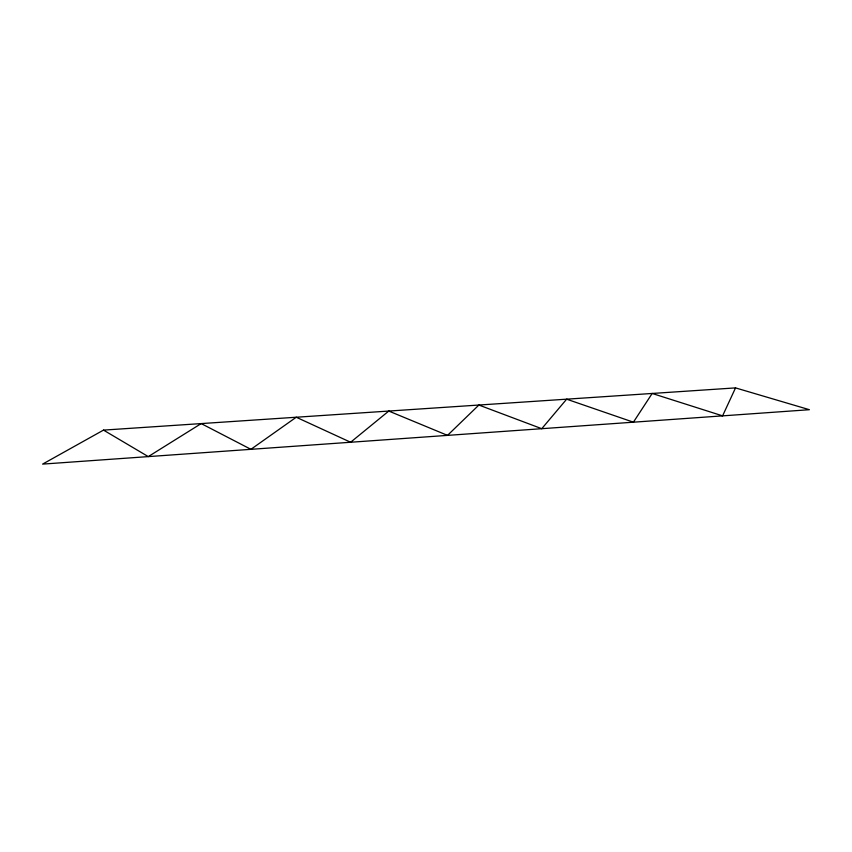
<?xml version="1.0" encoding="UTF-8"?>
<svg xmlns="http://www.w3.org/2000/svg" width="852" height="852" viewBox="0 0 852 852"><rect width="100%" height="100%" fill="white"/><g stroke="black" fill="none" stroke-linecap="round" stroke-linejoin="round"><path stroke-width="1.28" d="M735.532 387.894L722.592 415.861L652.174 393.464L633.409 422.187L566.644 399.183L541.755 428.694L478.877 405.041L447.524 435.372L388.778 411.058L350.619 442.252L296.251 417.235L250.914 449.323L201.2 423.582L148.28 456.608L103.507 430.111L42.6 464.106L809.4 409.705L735.532 387.894L103.507 430.111"/></g></svg>
